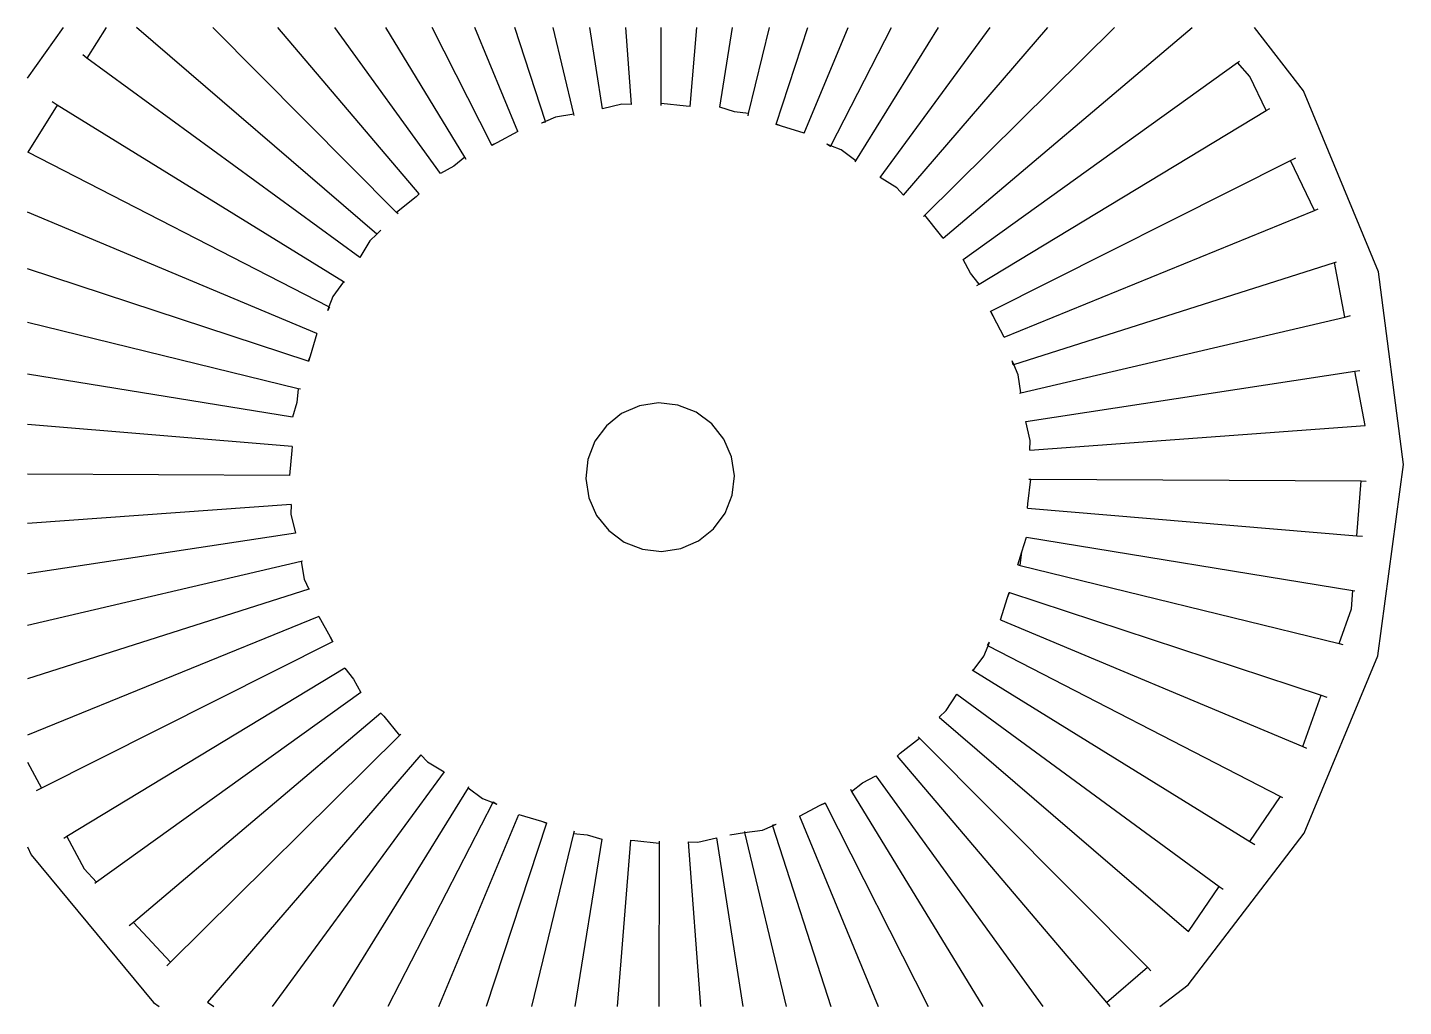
# Model space of a CAD drawing. Extents: x -10.6 to 9.4, y -7.1 to 7.1.
import ezdxf

# ---------------------------------------------------------------- set-up
doc = ezdxf.new("R2010")
doc.units = 0
doc.layers.get('0').update_dxf_attribs({"linetype": 'CONTINUOUS'})

msp = doc.modelspace()

# ---------------------------------------------------------------- linework, layer by layer
for p, q in [((-10.589, 6.391), (-10.066, 7.127)), ((-9.444, 7.127), (-9.724, 6.682)), ((-5.502, 4.12), (-9.001, 7.127)), ((-5.215, 4.435), (-7.892, 7.127)), ((-4.887, 4.706), (-6.944, 7.127)), ((-4.577, 5.002), (-6.114, 7.127)), ((-4.22, 5.238), (-5.372, 7.127)), ((-3.831, 5.415), (-4.698, 7.127)), ((-3.452, 5.612), (-4.076, 7.127)), ((-3.05, 5.758), (-3.492, 7.127)), ((-2.636, 5.863), (-2.937, 7.127)), ((-2.217, 5.944), (-2.402, 7.127)), ((-1.794, 6.005), (-1.88, 7.127)), ((-1.366, 6.022), (-1.363, 7.127)), ((-0.94, 5.978), (-0.846, 7.127)), ((-0.51, 5.965), (-0.323, 7.127)), ((-0.09, 5.875), (0.215, 7.127)), ((0.311, 5.721), (0.773, 7.127)), ((0.718, 5.59), (1.361, 7.127)), ((1.105, 5.406), (1.99, 7.127)), ((1.471, 5.186), (2.672, 7.127)), ((1.823, 4.944), (3.424, 7.127)), ((2.163, 4.686), (4.268, 7.127)), ((2.476, 4.395), (5.235, 7.127)), ((2.743, 4.062), (6.369, 7.127)), ((7.987, 6.203), (7.274, 7.127)), ((-9.724, 6.682), (-9.786, 6.727)), ((-5.753, 3.777), (-9.724, 6.682)), ((3.034, 3.749), (7.029, 6.619)), ((7.029, 6.619), (7.056, 6.638)), ((7.208, 6.413), (7.029, 6.619)), ((7.446, 5.921), (7.208, 6.413)), ((-10.156, 5.998), (-10.229, 6.044)), ((-1.001, 5.98), (-1.366, 6.022)), ((-1.366, 5.992), (-1.366, 6.022)), ((9.078, 3.572), (7.987, 6.203)), ((-10.156, 5.998), (-10.587, 5.313)), ((-5.988, 3.424), (-10.156, 5.998)), ((-2.901, 5.823), (-3.05, 5.758)), ((-2.636, 5.863), (-2.901, 5.823)), ((-2.632, 5.845), (-2.636, 5.863)), ((-1.938, 6.01), (-2.217, 5.944)), ((-1.794, 6.005), (-1.938, 6.01)), ((-0.94, 5.978), (-1.001, 5.98)), ((-0.295, 5.899), (-0.51, 5.965)), ((-0.09, 5.875), (-0.295, 5.899)), ((-0.099, 5.839), (-0.09, 5.875)), ((3.266, 3.389), (7.446, 5.921)), ((7.446, 5.921), (7.496, 5.95)), ((-3.452, 5.612), (-3.757, 5.447)), ((-3.05, 5.758), (-3.107, 5.733)), ((-3.047, 5.747), (-3.107, 5.733)), ((-3.047, 5.747), (-3.05, 5.758)), ((0.309, 5.715), (0.311, 5.721)), ((0.386, 5.692), (0.309, 5.715)), ((0.386, 5.692), (0.311, 5.721)), ((0.718, 5.59), (0.386, 5.692)), ((-3.757, 5.447), (-3.831, 5.415)), ((-3.828, 5.409), (-3.831, 5.415)), ((-3.757, 5.447), (-3.828, 5.409)), ((1.1, 5.396), (1.047, 5.429)), ((1.105, 5.406), (1.047, 5.429)), ((-6.202, 3.058), (-10.587, 5.313)), ((-4.22, 5.238), (-4.38, 5.109)), ((-4.201, 5.206), (-4.22, 5.238)), ((1.1, 5.396), (1.105, 5.406)), ((1.256, 5.346), (1.105, 5.406)), ((1.471, 5.186), (1.256, 5.346)), ((7.799, 5.191), (7.879, 5.231)), ((-4.38, 5.109), (-4.577, 5.002)), ((1.461, 5.17), (1.471, 5.186)), ((3.438, 2.999), (7.799, 5.191)), ((8.151, 4.463), (7.799, 5.191)), ((2.066, 4.792), (1.823, 4.944)), ((-4.932, 4.664), (-5.215, 4.435)), ((-4.887, 4.706), (-4.932, 4.664)), ((2.163, 4.686), (2.066, 4.792)), ((-6.379, 2.672), (-10.589, 4.437)), ((-5.194, 4.414), (-5.215, 4.435)), ((3.63, 2.62), (8.151, 4.463)), ((8.151, 4.463), (8.204, 4.485)), ((2.454, 4.374), (2.476, 4.395)), ((2.701, 4.107), (2.476, 4.395)), ((-5.605, 4.021), (-5.753, 3.777)), ((-5.502, 4.12), (-5.605, 4.021)), ((-5.443, 4.176), (-5.502, 4.12)), ((2.743, 4.062), (2.701, 4.107)), ((-6.502, 2.267), (-10.589, 3.614)), ((3.139, 3.55), (3.034, 3.749)), ((3.77, 2.219), (8.438, 3.707)), ((8.438, 3.707), (8.468, 3.717)), ((8.588, 2.912), (8.438, 3.707)), ((-5.988, 3.424), (-6.144, 3.209)), ((-5.973, 3.415), (-5.988, 3.424)), ((3.266, 3.389), (3.139, 3.55)), ((9.444, 0.766), (9.078, 3.572)), ((-6.144, 3.209), (-6.202, 3.058)), ((3.234, 3.37), (3.266, 3.389)), ((-6.202, 3.058), (-6.224, 3)), ((-6.192, 3.053), (-6.224, 3)), ((-6.192, 3.053), (-6.202, 3.058)), ((-6.649, 1.868), (-10.589, 2.834)), ((3.432, 2.996), (3.438, 2.999)), ((3.469, 2.925), (3.432, 2.996)), ((3.469, 2.925), (3.438, 2.999)), ((3.63, 2.62), (3.469, 2.925)), ((3.871, 1.807), (8.588, 2.912)), ((8.588, 2.912), (8.671, 2.932)), ((-6.379, 2.672), (-6.474, 2.341)), ((-6.474, 2.341), (-6.502, 2.267)), ((-6.496, 2.265), (-6.502, 2.267)), ((-6.474, 2.341), (-6.496, 2.265)), ((3.76, 2.216), (3.746, 2.276)), ((3.77, 2.219), (3.746, 2.276)), ((3.76, 2.216), (3.77, 2.219)), ((3.834, 2.071), (3.77, 2.219)), ((-6.73, 1.452), (-10.589, 2.082)), ((3.871, 1.807), (3.834, 2.071)), ((3.947, 1.391), (8.737, 2.123)), ((8.737, 2.123), (8.811, 2.134)), ((8.887, 1.33), (8.737, 2.123)), ((-6.649, 1.868), (-6.669, 1.665)), ((-6.613, 1.86), (-6.649, 1.868)), ((3.853, 1.803), (3.871, 1.807)), ((-6.669, 1.665), (-6.73, 1.452)), ((-1.681, 1.618), (-1.94, 1.505)), ((-1.401, 1.66), (-1.681, 1.618)), ((-1.12, 1.628), (-1.401, 1.66)), ((-0.856, 1.524), (-1.12, 1.628)), ((-1.94, 1.505), (-2.161, 1.329)), ((-0.628, 1.356), (-0.856, 1.524)), ((-6.738, 1.027), (-10.589, 1.349)), ((-2.161, 1.329), (-2.328, 1.102)), ((-0.452, 1.135), (-0.628, 1.356)), ((4.009, 1.115), (3.947, 1.391)), ((4.004, 0.972), (8.887, 1.33)), ((-6.738, 1.027), (-6.739, 0.966)), ((-2.328, 1.102), (-2.43, 0.839)), ((-0.339, 0.876), (-0.452, 1.135)), ((4.004, 0.972), (4.009, 1.115)), ((-6.739, 0.966), (-6.775, 0.606)), ((-2.43, 0.839), (-2.461, 0.559)), ((-0.297, 0.597), (-0.339, 0.876)), ((-6.775, 0.606), (-10.589, 0.626)), ((9.072, -2.021), (9.444, 0.766)), ((-2.461, 0.559), (-2.418, 0.28)), ((-0.329, 0.317), (-0.297, 0.597)), ((3.973, 0.19), (4.017, 0.55)), ((3.987, 0.55), (4.017, 0.55)), ((4.017, 0.55), (8.826, 0.525)), ((8.766, -0.272), (8.826, 0.525)), ((8.826, 0.525), (8.9, 0.524)), ((-2.418, 0.28), (-2.304, 0.022)), ((-0.432, 0.055), (-0.329, 0.317)), ((-6.753, 0.184), (-10.589, -0.097)), ((-6.753, 0.184), (-6.755, 0.042)), ((-6.755, 0.042), (-6.687, -0.233)), ((-2.304, 0.022), (-2.127, -0.198)), ((-0.6, -0.171), (-0.432, 0.055)), ((3.97, 0.13), (3.973, 0.19)), ((3.97, 0.13), (8.766, -0.272)), ((-2.127, -0.198), (-1.9, -0.365)), ((-0.82, -0.346), (-0.6, -0.171)), ((-6.687, -0.233), (-10.589, -0.829)), ((-1.9, -0.365), (-1.637, -0.468)), ((-1.078, -0.458), (-0.82, -0.346)), ((3.887, -0.505), (3.953, -0.293)), ((3.953, -0.293), (8.705, -1.069)), ((8.766, -0.272), (8.849, -0.279)), ((-1.637, -0.468), (-1.357, -0.5)), ((-1.357, -0.5), (-1.078, -0.458)), ((3.828, -0.697), (3.887, -0.505)), ((3.863, -0.706), (3.887, -0.505)), ((-6.603, -0.646), (-10.589, -1.579)), ((-6.585, -0.642), (-6.603, -0.646)), ((-6.603, -0.646), (-6.56, -0.906)), ((3.828, -0.697), (3.863, -0.706)), ((3.863, -0.706), (8.507, -1.844)), ((-6.56, -0.906), (-6.494, -1.053)), ((-6.494, -1.053), (-10.589, -2.358)), ((-6.483, -1.049), (-6.494, -1.053)), ((3.578, -1.499), (3.679, -1.173)), ((3.679, -1.173), (3.703, -1.098)), ((3.679, -1.173), (3.709, -1.1)), ((3.703, -1.098), (3.709, -1.1)), ((3.709, -1.1), (8.244, -2.595)), ((8.685, -1.337), (8.705, -1.069)), ((8.705, -1.069), (8.736, -1.074)), ((8.507, -1.844), (8.685, -1.337)), ((-6.347, -1.448), (-10.589, -3.177)), ((-6.347, -1.448), (-6.181, -1.747)), ((3.578, -1.499), (7.981, -3.344)), ((-6.181, -1.747), (-6.143, -1.817)), ((-6.181, -1.747), (-6.148, -1.819)), ((-6.148, -1.819), (-10.387, -3.95)), ((-6.143, -1.817), (-6.148, -1.819)), ((3.335, -2.026), (3.395, -1.878)), ((3.386, -1.873), (3.418, -1.821)), ((3.386, -1.873), (3.395, -1.878)), ((3.395, -1.878), (3.418, -1.821)), ((3.395, -1.878), (7.654, -4.068)), ((8.507, -1.844), (8.562, -1.857)), ((-5.971, -2.202), (-10.016, -4.651)), ((-5.971, -2.202), (-5.843, -2.359)), ((3.177, -2.236), (3.335, -2.026)), ((8, -4.602), (9.072, -2.021)), ((-5.843, -2.359), (-5.736, -2.553)), ((3.162, -2.227), (3.177, -2.236)), ((3.177, -2.236), (7.207, -4.725)), ((-5.736, -2.553), (-9.584, -5.318)), ((2.788, -2.818), (2.939, -2.58)), ((2.939, -2.58), (6.763, -5.378)), ((7.981, -3.344), (8.244, -2.595)), ((8.244, -2.595), (8.326, -2.622)), ((-5.443, -2.858), (-9.045, -5.902)), ((-5.443, -2.858), (-5.401, -2.902)), ((-5.401, -2.902), (-5.174, -3.181)), ((2.685, -2.914), (2.788, -2.818)), ((2.685, -2.914), (6.316, -6.034)), ((-5.174, -3.181), (-8.509, -6.483)), ((-5.153, -3.16), (-5.174, -3.181)), ((2.377, -3.199), (2.398, -3.22)), ((2.115, -3.441), (2.398, -3.22)), ((2.398, -3.22), (5.715, -6.556)), ((7.981, -3.344), (8.033, -3.365)), ((-10.589, -3.568), (-10.387, -3.95)), ((-4.863, -3.463), (-7.97, -7.066)), ((-4.863, -3.463), (-4.765, -3.565)), ((-4.765, -3.565), (-4.524, -3.712)), ((2.071, -3.482), (2.115, -3.441)), ((2.071, -3.482), (5.121, -7.071)), ((-4.524, -3.712), (-7.029, -7.127)), ((1.568, -3.871), (1.763, -3.768)), ((1.763, -3.768), (4.191, -7.127)), ((-10.387, -3.95), (-10.464, -3.989)), ((-4.176, -3.945), (-6.144, -7.127)), ((-4.167, -3.93), (-4.176, -3.945)), ((-4.176, -3.945), (-3.964, -4.099)), ((1.391, -3.965), (1.409, -3.995)), ((1.409, -3.995), (1.568, -3.871)), ((1.409, -3.995), (3.319, -7.127)), ((-3.815, -4.157), (-5.342, -7.127)), ((-3.964, -4.099), (-3.815, -4.157)), ((-3.81, -4.148), (-3.815, -4.157)), ((-3.815, -4.157), (-3.758, -4.179)), ((-3.81, -4.148), (-3.758, -4.179)), ((0.652, -4.355), (0.953, -4.196)), ((0.953, -4.196), (1.022, -4.16)), ((0.953, -4.196), (1.025, -4.165)), ((1.022, -4.16), (1.025, -4.165)), ((1.025, -4.165), (2.526, -7.127)), ((7.207, -4.725), (7.654, -4.068)), ((7.654, -4.068), (7.682, -4.082)), ((-4.603, -7.127), (-3.434, -4.334)), ((-3.434, -4.334), (-3.108, -4.431)), ((0.652, -4.355), (1.794, -7.127)), ((-3.034, -4.46), (-3.911, -7.127)), ((-2.641, -4.608), (-3.254, -7.127)), ((-3.108, -4.431), (-3.032, -4.454)), ((-3.108, -4.431), (-3.034, -4.46)), ((-3.032, -4.454), (-3.034, -4.46)), ((-2.632, -4.573), (-2.641, -4.608)), ((-2.641, -4.608), (-2.44, -4.63)), ((-0.364, -4.628), (-0.148, -4.596)), ((-0.152, -4.579), (-0.148, -4.596)), ((-0.148, -4.596), (0.111, -4.558)), ((-0.148, -4.596), (0.454, -7.127)), ((0.111, -4.558), (0.258, -4.495)), ((0.254, -4.485), (0.313, -4.471)), ((0.254, -4.485), (0.258, -4.495)), ((0.258, -4.495), (0.313, -4.471)), ((0.258, -4.495), (1.107, -7.127)), ((6.308, -6.81), (8, -4.602)), ((-10.589, -4.803), (-10.535, -4.921)), ((-10.016, -4.651), (-10.063, -4.679)), ((-10.016, -4.651), (-9.766, -5.121)), ((-2.229, -4.693), (-2.622, -7.127)), ((-2.44, -4.63), (-2.229, -4.693)), ((-1.809, -4.706), (-2.006, -7.127)), ((-1.809, -4.706), (-1.748, -4.708)), ((-1.748, -4.708), (-1.392, -4.748)), ((-1.392, -4.748), (-1.398, -7.127)), ((-1.392, -4.719), (-1.392, -4.748)), ((-0.973, -4.732), (-0.79, -7.127)), ((-0.973, -4.732), (-0.832, -4.736)), ((-0.832, -4.736), (-0.559, -4.673)), ((-0.559, -4.673), (-0.176, -7.127)), ((7.207, -4.725), (7.278, -4.769)), ((-10.535, -4.921), (-8.757, -7.068)), ((-9.766, -5.121), (-9.584, -5.318)), ((-9.584, -5.318), (-9.61, -5.336)), ((6.316, -6.034), (6.763, -5.378)), ((6.763, -5.378), (6.821, -5.421)), ((-9.045, -5.902), (-9.107, -5.955)), ((-9.045, -5.902), (-8.509, -6.483)), ((-8.509, -6.483), (-8.56, -6.533)), ((5.121, -7.071), (5.715, -6.556)), ((5.715, -6.556), (5.766, -6.607)), ((5.899, -7.127), (6.308, -6.81)), ((-8.757, -7.068), (-8.675, -7.127)), ((-7.97, -7.066), (-7.875, -7.127)), ((5.121, -7.071), (5.168, -7.127))]:
    msp.add_line(p, q)

doc.saveas('drawing.dxf')
